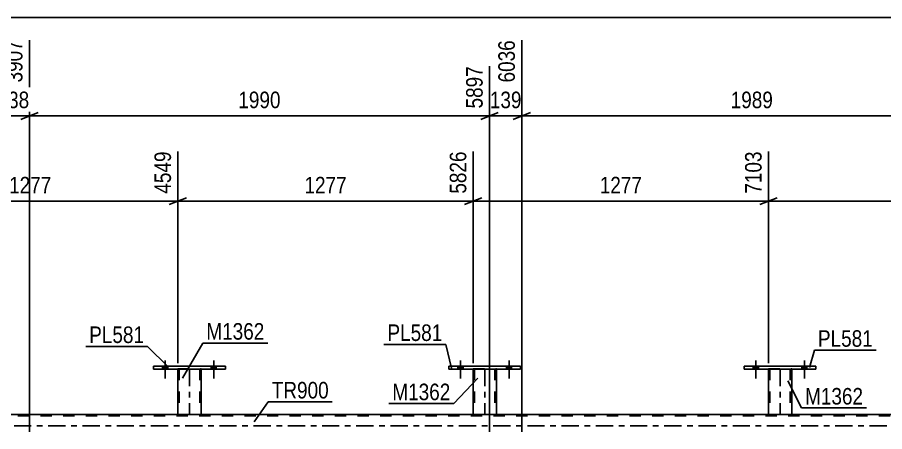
# Model space of a CAD drawing. Header units: millimetres. Extents: x 0 to 841, y 0 to 594.
# Drawn here: x 194.2 to 344.2, y 430.7 to 502.4 of the extents above; entities that cross this region are included whole.
import ezdxf

# ---------------------------------------------------------------- set-up
doc = ezdxf.new("R2010")
doc.units = ezdxf.units.MM
doc.linetypes.add('DXK_LINE_DOT2', pattern=[3.9198, 1.9599, -1.9599])
doc.linetypes.add('DXK_LINE_DOT3', pattern=[5.9187, 2.979, -0.9799, 0.9799, -0.9799])
doc.styles.add('Arial Narrow', font='ARIALN.TTF', dxfattribs={"height": 0.2})

# ---------------------------------------------------------------- blocks, each defined once
blk = doc.blocks.new('Part-275727422-2745 - 2735')
at = {"color": 2, "linetype": 'Continuous'}
for p, q in [((268.86, 442.02), (268.86, 441.54)), ((281.26, 442.02), (268.86, 442.02)), ((268.86, 441.54), (281.26, 441.54)), ((281.26, 441.54), (281.26, 442.02))]:
    blk.add_line(p, q, dxfattribs=at)
blk = doc.blocks.new('Part-275727422-2803 - 2735')
at = {"color": 2, "linetype": 'Continuous'}
for p, q in [((319.94, 442.02), (319.94, 441.54)), ((332.34, 442.02), (319.94, 442.02)), ((319.94, 441.54), (332.34, 441.54)), ((332.34, 441.54), (332.34, 442.02))]:
    blk.add_line(p, q, dxfattribs=at)
blk = doc.blocks.new('Part-275727422-2806 - 2735')
at = {"color": 7, "linetype": 'DXK_LINE_DOT2'}
for p, q in [((324.14, 441.55), (328.14, 441.55)), ((324.14, 441.54), (324.14, 441.55)), ((324.14, 441.55), (324.14, 441.54)), ((324.38, 441.55), (324.38, 433.7)), ((327.9, 441.55), (327.9, 433.7)), ((328.14, 441.55), (328.14, 441.54)), ((328.14, 441.54), (328.14, 441.55)), ((327.88, 433.7), (327.84, 433.7)), ((327.84, 433.7), (327.88, 433.7)), ((327.9, 433.7), (327.88, 433.7)), ((327.88, 433.7), (327.9, 433.7))]:
    blk.add_line(p, q, dxfattribs=at)
at = {"color": 2, "linetype": 'Continuous'}
for p, q in [((324.14, 441.54), (324.14, 433.7)), ((328.14, 441.54), (328.14, 433.7)), ((324.14, 433.7), (328.14, 433.7))]:
    blk.add_line(p, q, dxfattribs=at)
at = {"color": 7, "linetype": 'DXK_LINE_DOT3'}
blk.add_line((326.14, 441.55), (326.14, 433.7), dxfattribs=at)
blk = doc.blocks.new('Part-275727422-2748 - 2735')
at = {"color": 7, "linetype": 'DXK_LINE_DOT2'}
for p, q in [((273.06, 441.55), (277.06, 441.55)), ((273.06, 441.54), (273.06, 441.55)), ((273.06, 441.55), (273.06, 441.54)), ((273.3, 441.55), (273.3, 433.7)), ((276.82, 441.55), (276.82, 433.7)), ((277.06, 441.55), (277.06, 441.54)), ((277.06, 441.54), (277.06, 441.55)), ((276.76, 433.7), (276.8, 433.7)), ((276.76, 433.7), (276.8, 433.7)), ((276.8, 433.7), (276.82, 433.7)), ((276.8, 433.7), (276.82, 433.7))]:
    blk.add_line(p, q, dxfattribs=at)
at = {"color": 2, "linetype": 'Continuous'}
for p, q in [((273.06, 441.54), (273.06, 433.7)), ((277.06, 441.54), (277.06, 433.7)), ((273.06, 433.7), (277.06, 433.7))]:
    blk.add_line(p, q, dxfattribs=at)
at = {"color": 7, "linetype": 'DXK_LINE_DOT3'}
blk.add_line((275.06, 441.55), (275.06, 433.7), dxfattribs=at)
blk = doc.blocks.new('Bolt-275727422-2839 - 2735')
at = {"linetype": 'Continuous'}
for points in [[(219.34, 441.54), (220.22, 441.54), (220.22, 442.02), (219.34, 442.02)], [(227.74, 441.54), (228.62, 441.54), (228.62, 442.02), (227.74, 442.02)]]:
    blk.add_hatch(color=1, dxfattribs=at).paths.add_polyline_path(points)
at = {"color": 1, "linetype": 'Continuous'}
for p, q in [((219.78, 443.02), (219.78, 439.9)), ((228.18, 443.02), (228.18, 439.9)), ((219.34, 442.02), (219.34, 441.54)), ((220.22, 442.02), (220.22, 441.54)), ((227.74, 442.02), (227.74, 441.54)), ((228.62, 442.02), (228.62, 441.54))]:
    blk.add_line(p, q, dxfattribs=at)
blk = doc.blocks.new('Bolt-275727422-2838 - 2735')
at = {"linetype": 'Continuous'}
for points in [[(219.34, 441.54), (220.22, 441.54), (220.22, 442.02), (219.34, 442.02)], [(227.74, 441.54), (228.62, 441.54), (228.62, 442.02), (227.74, 442.02)]]:
    blk.add_hatch(color=1, dxfattribs=at).paths.add_polyline_path(points)
at = {"color": 1, "linetype": 'Continuous'}
for p, q in [((219.78, 443.02), (219.78, 439.9)), ((228.18, 443.02), (228.18, 439.9)), ((219.34, 442.02), (219.34, 441.54)), ((220.22, 442.02), (220.22, 441.54)), ((227.74, 442.02), (227.74, 441.54)), ((228.62, 442.02), (228.62, 441.54))]:
    blk.add_line(p, q, dxfattribs=at)
blk = doc.blocks.new('Bolt-275727422-2787 - 2735')
at = {"linetype": 'Continuous'}
for points in [[(270.42, 441.54), (271.3, 441.54), (271.3, 442.02), (270.42, 442.02)], [(278.82, 441.54), (279.7, 441.54), (279.7, 442.02), (278.82, 442.02)]]:
    blk.add_hatch(color=1, dxfattribs=at).paths.add_polyline_path(points)
at = {"color": 1, "linetype": 'Continuous'}
for p, q in [((270.86, 443.02), (270.86, 439.9)), ((279.26, 443.02), (279.26, 439.9)), ((270.42, 442.02), (270.42, 441.54)), ((271.3, 442.02), (271.3, 441.54)), ((278.82, 442.02), (278.82, 441.54)), ((279.7, 442.02), (279.7, 441.54))]:
    blk.add_line(p, q, dxfattribs=at)
blk = doc.blocks.new('Bolt-275727422-2788 - 2735')
at = {"linetype": 'Continuous'}
for points in [[(270.42, 441.54), (271.3, 441.54), (271.3, 442.02), (270.42, 442.02)], [(278.82, 441.54), (279.7, 441.54), (279.7, 442.02), (278.82, 442.02)]]:
    blk.add_hatch(color=1, dxfattribs=at).paths.add_polyline_path(points)
at = {"color": 1, "linetype": 'Continuous'}
for p, q in [((270.86, 443.02), (270.86, 439.9)), ((279.26, 443.02), (279.26, 439.9)), ((270.42, 442.02), (270.42, 441.54)), ((271.3, 442.02), (271.3, 441.54)), ((278.82, 442.02), (278.82, 441.54)), ((279.7, 442.02), (279.7, 441.54))]:
    blk.add_line(p, q, dxfattribs=at)
blk = doc.blocks.new('Bolt-275727422-2840 - 2735')
at = {"linetype": 'Continuous'}
for points in [[(321.5, 441.54), (322.38, 441.54), (322.38, 442.02), (321.5, 442.02)], [(329.9, 441.54), (330.78, 441.54), (330.78, 442.02), (329.9, 442.02)]]:
    blk.add_hatch(color=1, dxfattribs=at).paths.add_polyline_path(points)
at = {"color": 1, "linetype": 'Continuous'}
for p, q in [((321.94, 443.02), (321.94, 439.9)), ((330.34, 443.02), (330.34, 439.9)), ((321.5, 442.02), (321.5, 441.54)), ((322.38, 442.02), (322.38, 441.54)), ((329.9, 442.02), (329.9, 441.54)), ((330.78, 442.02), (330.78, 441.54))]:
    blk.add_line(p, q, dxfattribs=at)
blk = doc.blocks.new('Part-275727422-2797 - 2735')
at = {"color": 2, "linetype": 'Continuous'}
for p, q in [((217.78, 442.02), (217.78, 441.54)), ((230.18, 442.02), (217.78, 442.02)), ((217.78, 441.54), (230.18, 441.54)), ((230.18, 441.54), (230.18, 442.02))]:
    blk.add_line(p, q, dxfattribs=at)
blk = doc.blocks.new('Part-275727422-2800 - 2735')
at = {"color": 7, "linetype": 'DXK_LINE_DOT2'}
for p, q in [((221.98, 441.55), (225.98, 441.55)), ((221.98, 441.54), (221.98, 441.55)), ((221.98, 441.55), (221.98, 441.54)), ((222.22, 441.55), (222.22, 433.7)), ((225.74, 441.55), (225.74, 433.7)), ((225.98, 441.55), (225.98, 441.54)), ((225.98, 441.54), (225.98, 441.55)), ((225.72, 433.7), (225.68, 433.7)), ((225.68, 433.7), (225.72, 433.7)), ((225.74, 433.7), (225.72, 433.7)), ((225.72, 433.7), (225.74, 433.7))]:
    blk.add_line(p, q, dxfattribs=at)
at = {"color": 2, "linetype": 'Continuous'}
for p, q in [((221.98, 441.54), (221.98, 433.7)), ((225.98, 441.54), (225.98, 433.7)), ((221.98, 433.7), (225.98, 433.7))]:
    blk.add_line(p, q, dxfattribs=at)
at = {"color": 7, "linetype": 'DXK_LINE_DOT3'}
blk.add_line((223.98, 441.55), (223.98, 433.7), dxfattribs=at)
blk = doc.blocks.new('Bolt-275727422-2841 - 2735')
at = {"linetype": 'Continuous'}
for points in [[(321.5, 441.54), (322.38, 441.54), (322.38, 442.02), (321.5, 442.02)], [(329.9, 441.54), (330.78, 441.54), (330.78, 442.02), (329.9, 442.02)]]:
    blk.add_hatch(color=1, dxfattribs=at).paths.add_polyline_path(points)
at = {"color": 1, "linetype": 'Continuous'}
for p, q in [((321.94, 443.02), (321.94, 439.9)), ((330.34, 443.02), (330.34, 439.9)), ((321.5, 442.02), (321.5, 441.54)), ((322.38, 442.02), (322.38, 441.54)), ((329.9, 442.02), (329.9, 441.54)), ((330.78, 442.02), (330.78, 441.54))]:
    blk.add_line(p, q, dxfattribs=at)
blk = doc.blocks.new('Part-275727422-2981 - 2735')
at = {"color": 2, "linetype": 'Continuous'}
blk.add_line((98.94, 433.7), (760.68, 433.7), dxfattribs=at)
at = {"color": 7, "linetype": 'DXK_LINE_DOT2'}
blk.add_line((760.68, 433.46), (98.94, 433.46), dxfattribs=at)
at = {"color": 7, "linetype": 'DXK_LINE_DOT3'}
blk.add_line((98.94, 431.7), (760.68, 431.7), dxfattribs=at)
blk = doc.blocks.new('StraightDimension-275727422-12898 - 2735')
at = {"color": 7, "linetype": 'Continuous'}
for p, q in [((170.9, 442.54), (170.9, 479.22)), ((221.98, 442.54), (221.98, 479.22)), ((172.4, 471.2), (169.4, 470)), ((220.48, 470), (223.48, 471.2)), ((170.9, 470.6), (221.98, 470.6))]:
    blk.add_line(p, q, dxfattribs=at)
at = {"color": 0, "linetype": 'Continuous'}
blk.add_wipeout([(221.38, 479.82), (217.18, 479.82), (217.18, 471.3), (221.38, 471.3)], dxfattribs=at)
at = {"color": 0}
blk.add_wipeout([(200.7, 471.35), (200.7, 475.55), (192.18, 475.55), (192.18, 471.35)], dxfattribs=at)
at = {"color": 3, "linetype": 'Continuous', "style": 'Arial Narrow'}
blk.add_text('4549', height=2.863, rotation=90.0002, dxfattribs=at).set_placement((220.78, 471.9))
at = {"color": 3, "style": 'Arial Narrow'}
blk.add_text('1277', height=2.863, dxfattribs=at).set_placement((192.78, 471.95))
blk = doc.blocks.new('StraightDimension-275727422-12897 - 2735')
at = {"color": 7, "linetype": 'Continuous'}
for p, q in [((221.98, 442.54), (221.98, 479.22)), ((273.06, 442.54), (273.06, 479.22)), ((223.48, 471.2), (220.48, 470)), ((271.56, 470), (274.56, 471.2)), ((221.98, 470.6), (273.06, 470.6))]:
    blk.add_line(p, q, dxfattribs=at)
at = {"color": 0, "linetype": 'Continuous'}
blk.add_wipeout([(272.46, 479.82), (268.26, 479.82), (268.26, 471.3), (272.46, 471.3)], dxfattribs=at)
at = {"color": 0}
blk.add_wipeout([(251.78, 471.35), (251.78, 475.55), (243.26, 475.55), (243.26, 471.35)], dxfattribs=at)
at = {"color": 3, "linetype": 'Continuous', "style": 'Arial Narrow'}
blk.add_text('5826', height=2.863, rotation=90.0002, dxfattribs=at).set_placement((271.86, 471.9))
at = {"color": 3, "style": 'Arial Narrow'}
blk.add_text('1277', height=2.863, dxfattribs=at).set_placement((243.86, 471.95))
blk = doc.blocks.new('StraightDimension-275727422-11195 - 2735')
at = {"color": 7, "linetype": 'Continuous'}
for p, q in [((281.46, 430.7), (281.46, 498.46)), ((275.89, 430.7), (275.89, 493.96)), ((274.39, 484.75), (277.39, 485.95)), ((275.89, 485.35), (281.46, 485.35)), ((282.96, 485.95), (279.96, 484.75))]:
    blk.add_line(p, q, dxfattribs=at)
at = {"color": 0}
blk.add_wipeout([(282.02, 486.1), (282.02, 490.3), (275.33, 490.3), (275.33, 486.1)], dxfattribs=at)
at = {"color": 3, "style": 'Arial Narrow'}
blk.add_text('139', height=2.863, dxfattribs=at).set_placement((275.93, 486.7))
at = {"color": 0, "linetype": 'Continuous'}
blk.add_wipeout([(280.86, 499.06), (276.66, 499.06), (276.66, 490.55), (280.86, 490.55)], dxfattribs=at)
at = {"color": 3, "linetype": 'Continuous', "style": 'Arial Narrow'}
blk.add_text('6036', height=2.863, rotation=90.0002, dxfattribs=at).set_placement((280.26, 491.15))
blk = doc.blocks.new('StraightDimension-275727422-11194 - 2735')
at = {"color": 7, "linetype": 'Continuous'}
for p, q in [((281.46, 430.7), (281.46, 498.46)), ((361.02, 430.7), (361.02, 493.96)), ((282.96, 485.95), (279.96, 484.75)), ((281.46, 485.35), (361.02, 485.35)), ((359.52, 484.75), (362.52, 485.95))]:
    blk.add_line(p, q, dxfattribs=at)
at = {"color": 0, "linetype": 'Continuous'}
blk.add_wipeout([(360.42, 494.56), (356.22, 494.56), (356.22, 486.05), (360.42, 486.05)], dxfattribs=at)
at = {"color": 0}
blk.add_wipeout([(325.5, 486.1), (325.5, 490.3), (316.99, 490.3), (316.99, 486.1)], dxfattribs=at)
at = {"color": 3, "linetype": 'Continuous', "style": 'Arial Narrow'}
blk.add_text('8025', height=2.863, rotation=90.0002, dxfattribs=at).set_placement((359.82, 486.65))
at = {"color": 3, "style": 'Arial Narrow'}
blk.add_text('1989', height=2.863, dxfattribs=at).set_placement((317.59, 486.7))
blk = doc.blocks.new('StraightDimension-275727422-11196 - 2735')
at = {"color": 7, "linetype": 'Continuous'}
for p, q in [((196.29, 430.7), (196.29, 498.46)), ((275.89, 430.7), (275.89, 493.96)), ((197.79, 485.95), (194.79, 484.75)), ((196.29, 485.35), (275.89, 485.35)), ((274.39, 484.75), (277.39, 485.95))]:
    blk.add_line(p, q, dxfattribs=at)
at = {"color": 0, "linetype": 'Continuous'}
blk.add_wipeout([(275.29, 494.56), (271.09, 494.56), (271.09, 486.05), (275.29, 486.05)], dxfattribs=at)
at = {"color": 0}
blk.add_wipeout([(240.35, 486.1), (240.35, 490.3), (231.83, 490.3), (231.83, 486.1)], dxfattribs=at)
at = {"color": 3, "linetype": 'Continuous', "style": 'Arial Narrow'}
blk.add_text('5897', height=2.863, rotation=90.0002, dxfattribs=at).set_placement((274.69, 486.65))
at = {"color": 3, "style": 'Arial Narrow'}
blk.add_text('1990', height=2.863, dxfattribs=at).set_placement((232.43, 486.7))
blk = doc.blocks.new('StraightDimension-275727422-11197 - 2735')
at = {"color": 7, "linetype": 'Continuous'}
for p, q in [((196.29, 430.7), (196.29, 498.46)), ((190.75, 430.7), (190.75, 493.96)), ((189.25, 484.75), (192.25, 485.95)), ((190.75, 485.35), (196.29, 485.35)), ((197.79, 485.95), (194.79, 484.75))]:
    blk.add_line(p, q, dxfattribs=at)
at = {"color": 0}
blk.add_wipeout([(196.86, 486.1), (196.86, 490.3), (190.18, 490.3), (190.18, 486.1)], dxfattribs=at)
at = {"color": 3, "style": 'Arial Narrow'}
blk.add_text('138', height=2.863, dxfattribs=at).set_placement((190.78, 486.7))
at = {"color": 0, "linetype": 'Continuous'}
blk.add_wipeout([(195.69, 499.06), (191.49, 499.06), (191.49, 490.55), (195.69, 490.55)], dxfattribs=at)
at = {"color": 3, "linetype": 'Continuous', "style": 'Arial Narrow'}
blk.add_text('3907', height=2.863, rotation=90.0002, dxfattribs=at).set_placement((195.09, 491.15))
blk = doc.blocks.new('StraightDimension-275727422-12415 - 2735')
at = {"color": 7, "linetype": 'Continuous'}
blk.add_line((52.01, 502.42), (779.74, 502.42), dxfattribs=at)
blk = doc.blocks.new('StraightDimension-275727422-12895 - 2735')
at = {"color": 7, "linetype": 'Continuous'}
for p, q in [((324.14, 442.54), (324.14, 479.22)), ((375.22, 442.54), (375.22, 479.22)), ((325.64, 471.2), (322.64, 470)), ((373.72, 470), (376.72, 471.2)), ((324.14, 470.6), (375.22, 470.6))]:
    blk.add_line(p, q, dxfattribs=at)
at = {"color": 0, "linetype": 'Continuous'}
blk.add_wipeout([(374.62, 479.82), (370.42, 479.82), (370.42, 471.3), (374.62, 471.3)], dxfattribs=at)
at = {"color": 0}
blk.add_wipeout([(353.94, 471.35), (353.94, 475.55), (345.42, 475.55), (345.42, 471.35)], dxfattribs=at)
at = {"color": 3, "linetype": 'Continuous', "style": 'Arial Narrow'}
blk.add_text('8380', height=2.863, rotation=90.0002, dxfattribs=at).set_placement((374.02, 471.9))
at = {"color": 3, "style": 'Arial Narrow'}
blk.add_text('1277', height=2.863, dxfattribs=at).set_placement((346.02, 471.95))
blk = doc.blocks.new('StraightDimension-275727422-12896 - 2735')
at = {"color": 7, "linetype": 'Continuous'}
for p, q in [((273.06, 442.54), (273.06, 479.22)), ((324.14, 442.54), (324.14, 479.22)), ((274.56, 471.2), (271.56, 470)), ((322.64, 470), (325.64, 471.2)), ((273.06, 470.6), (324.14, 470.6))]:
    blk.add_line(p, q, dxfattribs=at)
at = {"color": 0, "linetype": 'Continuous'}
blk.add_wipeout([(323.54, 479.82), (319.34, 479.82), (319.34, 471.3), (323.54, 471.3)], dxfattribs=at)
at = {"color": 0}
blk.add_wipeout([(302.86, 471.35), (302.86, 475.55), (294.34, 475.55), (294.34, 471.35)], dxfattribs=at)
at = {"color": 3, "linetype": 'Continuous', "style": 'Arial Narrow'}
blk.add_text('7103', height=2.863, rotation=90.0002, dxfattribs=at).set_placement((322.94, 471.9))
at = {"color": 3, "style": 'Arial Narrow'}
blk.add_text('1277', height=2.863, dxfattribs=at).set_placement((294.94, 471.95))
blk = doc.blocks.new('Mark-275727422-2977 - 2735')
at = {"color": 0}
blk.add_wipeout([(248.08, 436.45), (248.08, 439.45), (238.21, 439.45), (238.21, 436.45)], dxfattribs=at)
blk.add_wipeout([(248.08, 436.45), (248.08, 439.45), (238.21, 439.45), (238.21, 436.45)], dxfattribs=at)
at = {"color": 30, "linetype": 'Continuous'}
for p, q in [((235.17, 432.42), (237.61, 435.85)), ((237.61, 435.85), (248.68, 435.85))]:
    blk.add_line(p, q, dxfattribs=at)
at = {"color": 3, "style": 'Arial Narrow'}
blk.add_text('TR900', height=2.863, dxfattribs=at).set_placement((238.21, 436.45))
blk = doc.blocks.new('Mark-275727422-11603 - 2735')
at = {"color": 0}
blk.add_wipeout([(236.94, 446.63), (236.94, 449.63), (226.89, 449.63), (226.89, 446.63)], dxfattribs=at)
blk.add_wipeout([(236.94, 446.63), (236.94, 449.63), (226.89, 449.63), (226.89, 446.63)], dxfattribs=at)
at = {"color": 30, "linetype": 'Continuous'}
for p, q in [((222.79, 439.97), (226.29, 446.03)), ((226.29, 446.03), (237.54, 446.03))]:
    blk.add_line(p, q, dxfattribs=at)
at = {"color": 3, "style": 'Arial Narrow'}
blk.add_text('M1362', height=2.863, dxfattribs=at).set_placement((226.89, 446.63))
blk = doc.blocks.new('Mark-275727422-11555 - 2735')
at = {"color": 0}
blk.add_wipeout([(269.11, 436.15), (269.11, 439.15), (259.06, 439.15), (259.06, 436.15)], dxfattribs=at)
blk.add_wipeout([(269.11, 436.15), (269.11, 439.15), (259.06, 439.15), (259.06, 436.15)], dxfattribs=at)
at = {"color": 30, "linetype": 'Continuous'}
for p in [(273.87, 439.97), (258.46, 435.55)]:
    blk.add_line(p, (269.71, 435.55), dxfattribs=at)
at = {"color": 3, "style": 'Arial Narrow'}
blk.add_text('M1362', height=2.863, dxfattribs=at).set_placement((259.06, 436.15))
blk = doc.blocks.new('Mark-275727422-11600 - 2735')
at = {"color": 0}
blk.add_wipeout([(216.14, 446.05), (216.14, 449.05), (206.63, 449.05), (206.63, 446.05)], dxfattribs=at)
blk.add_wipeout([(216.14, 446.05), (216.14, 449.05), (206.63, 449.05), (206.63, 446.05)], dxfattribs=at)
at = {"color": 30, "linetype": 'Continuous'}
for p in [(206.03, 445.45), (220.27, 441.92)]:
    blk.add_line(p, (216.74, 445.45), dxfattribs=at)
at = {"color": 3, "style": 'Arial Narrow'}
blk.add_text('PL581', height=2.863, dxfattribs=at).set_placement((206.63, 446.05))
blk = doc.blocks.new('Mark-275727422-11552 - 2735')
at = {"color": 0}
blk.add_wipeout([(267.73, 446.4), (267.73, 449.4), (258.22, 449.4), (258.22, 446.4)], dxfattribs=at)
blk.add_wipeout([(267.73, 446.4), (267.73, 449.4), (258.22, 449.4), (258.22, 446.4)], dxfattribs=at)
at = {"color": 30, "linetype": 'Continuous'}
for p in [(257.62, 445.8), (269.31, 441.69)]:
    blk.add_line(p, (268.33, 445.8), dxfattribs=at)
at = {"color": 3, "style": 'Arial Narrow'}
blk.add_text('PL581', height=2.863, dxfattribs=at).set_placement((258.22, 446.4))
blk = doc.blocks.new('Mark-275727422-11606 - 2735')
at = {"color": 0}
blk.add_wipeout([(342.18, 445.4), (342.18, 448.4), (332.68, 448.4), (332.68, 445.4)], dxfattribs=at)
blk.add_wipeout([(342.18, 445.4), (342.18, 448.4), (332.68, 448.4), (332.68, 445.4)], dxfattribs=at)
at = {"color": 30, "linetype": 'Continuous'}
for p, q in [((331.22, 441.81), (332.08, 444.8)), ((332.08, 444.8), (342.78, 444.8))]:
    blk.add_line(p, q, dxfattribs=at)
at = {"color": 3, "style": 'Arial Narrow'}
blk.add_text('PL581', height=2.863, dxfattribs=at).set_placement((332.68, 445.4))
blk = doc.blocks.new('Mark-275727422-11609 - 2735')
at = {"color": 0}
blk.add_wipeout([(340.5, 435.4), (340.5, 438.4), (330.45, 438.4), (330.45, 435.4)], dxfattribs=at)
blk.add_wipeout([(340.5, 435.4), (340.5, 438.4), (330.45, 438.4), (330.45, 435.4)], dxfattribs=at)
at = {"color": 30, "linetype": 'Continuous'}
for p, q in [((327.45, 439.49), (329.85, 434.8)), ((329.85, 434.8), (341.1, 434.8))]:
    blk.add_line(p, q, dxfattribs=at)
at = {"color": 3, "style": 'Arial Narrow'}
blk.add_text('M1362', height=2.863, dxfattribs=at).set_placement((330.45, 435.4))

msp = doc.modelspace()

# ---------------------------------------------------------------- block references
for name in ['Bolt-275727422-2839 - 2735', 'Bolt-275727422-2838 - 2735', 'Bolt-275727422-2787 - 2735', 'Bolt-275727422-2788 - 2735', 'Bolt-275727422-2840 - 2735', 'Bolt-275727422-2841 - 2735', 'Part-275727422-2797 - 2735', 'Part-275727422-2800 - 2735', 'Part-275727422-2745 - 2735', 'Part-275727422-2748 - 2735', 'Part-275727422-2803 - 2735', 'Part-275727422-2806 - 2735', 'Part-275727422-2981 - 2735']:
    msp.add_blockref(name, (0, 0))

# ---------------------------------------------------------------- next in the draw order: block references
msp.add_blockref('StraightDimension-275727422-12898 - 2735', (0, 0))

# ---------------------------------------------------------------- next in the draw order: block references
msp.add_blockref('StraightDimension-275727422-12897 - 2735', (0, 0))

# ---------------------------------------------------------------- next in the draw order: block references
msp.add_blockref('StraightDimension-275727422-11195 - 2735', (0, 0))

# ---------------------------------------------------------------- next in the draw order: block references
for name in ['StraightDimension-275727422-11196 - 2735', 'StraightDimension-275727422-11194 - 2735']:
    msp.add_blockref(name, (0, 0))

# ---------------------------------------------------------------- next in the draw order: block references
msp.add_blockref('StraightDimension-275727422-11197 - 2735', (0, 0))

# ---------------------------------------------------------------- next in the draw order: block references
msp.add_blockref('StraightDimension-275727422-12415 - 2735', (0, 0))

# ---------------------------------------------------------------- next in the draw order: block references
for name in ['StraightDimension-275727422-12895 - 2735', 'Mark-275727422-11600 - 2735', 'Mark-275727422-11552 - 2735', 'Mark-275727422-11555 - 2735', 'Mark-275727422-2977 - 2735', 'Mark-275727422-11609 - 2735']:
    msp.add_blockref(name, (0, 0))

# ---------------------------------------------------------------- next in the draw order: block references
for name in ['StraightDimension-275727422-12896 - 2735', 'Mark-275727422-11603 - 2735', 'Mark-275727422-11606 - 2735']:
    msp.add_blockref(name, (0, 0))

doc.saveas('drawing.dxf')
